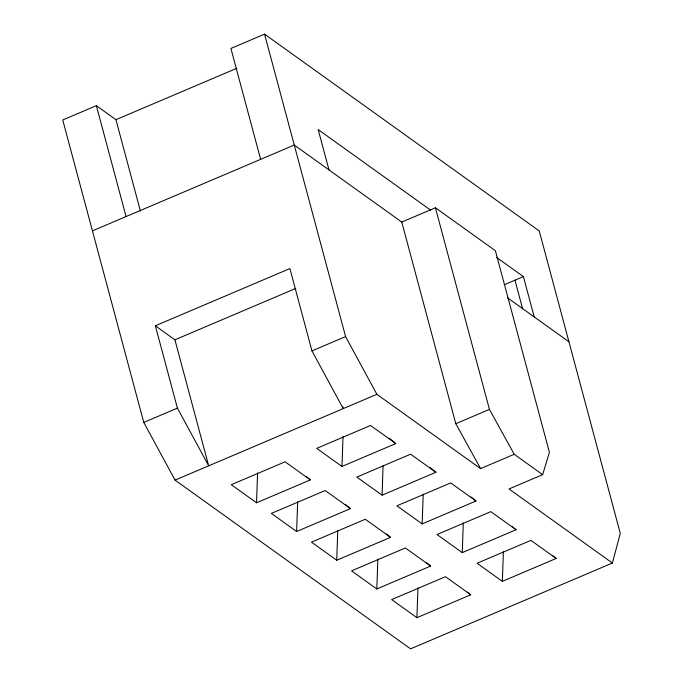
<?xml version="1.0" encoding="UTF-8"?>
<svg xmlns="http://www.w3.org/2000/svg" width="683" height="683" viewBox="0 0 683 683"><rect width="100%" height="100%" fill="white"/><g stroke="black" fill="none" stroke-linecap="round" stroke-linejoin="round"><path stroke-width="1.02" d="M306.24 476.512L310.355 479.901L256.535 502.782L257.568 472.978M345.513 504.566L350.447 508.622L296.627 531.511L297.668 501.698M386.433 533.961L390.548 537.35L336.728 560.231L337.761 530.426M389.208 438.153L395.79 443.566L341.97 466.455L343.011 436.642M426.525 562.69L430.64 566.07L376.82 588.959L377.861 559.146M430.128 467.556L435.891 472.295L382.07 495.175L383.103 465.371M467.445 592.093L470.741 594.799L416.92 617.68L417.953 587.875M471.048 496.959L475.983 501.015L422.162 523.904L423.204 494.091M511.968 526.354L516.083 529.743L462.263 552.624L463.296 522.819M552.889 555.757L556.175 558.463L502.355 581.353L503.397 551.54M140.425 211.073L115.939 119.687L96.363 105.669L62.725 119.969L143.772 422.41L175.053 480.123L410.577 648.85L612.403 563.031L620.275 533.372L539.229 230.922L264.552 34.15L230.914 48.45L260.633 159.352M612.403 563.031L509.006 488.96L542.644 474.659L549.422 452.359L495.397 250.729L435.413 207.76L401.775 222.06L294.271 145.044L92.444 230.863M115.939 119.687L236.839 68.283M155.348 325.782L174.916 339.801L208.691 465.823L177.409 408.11L155.348 325.782L289.899 268.564L311.96 350.9L343.242 408.605L342.687 406.556M174.916 339.801L295.824 288.397M143.772 422.41L177.409 408.11M311.96 350.9L345.598 336.599L264.552 34.15M504.797 284.529L523.409 276.615L534.217 316.938M175.053 480.123L376.871 394.304L480.593 468.606L514.231 454.297L542.644 474.659M480.593 468.606L455.8 423.691L489.438 409.39L435.413 207.76M430.76 210.244L318.193 129.599L329.001 169.93M496.567 257.38L523.409 276.615M507.478 297.779L568.948 341.816M395.79 443.566L370.536 425.475L316.716 448.364L341.97 466.455M435.891 472.295L410.628 454.204L356.808 477.084L382.07 495.175M475.983 501.015L450.729 482.924L396.908 505.813L422.162 523.904M516.083 529.743L490.821 511.652L437 534.533L462.263 552.624M556.175 558.463L530.922 540.373L477.101 563.253L502.355 581.353M310.355 479.901L285.093 461.802L231.272 484.691L256.535 502.782M350.447 508.622L325.193 490.531L271.373 513.411L296.627 531.511M390.548 537.35L365.285 519.251L311.465 542.14L336.728 560.231M430.64 566.07L405.386 547.979L351.566 570.86L376.82 588.959M470.741 594.799L445.478 576.7L391.658 599.589L416.92 617.68M489.438 409.39L514.231 454.297M345.598 336.599L376.871 394.304M514.948 280.141L522.649 308.887M401.775 222.06L455.8 423.691M96.363 105.669L126.082 216.562"/></g></svg>
